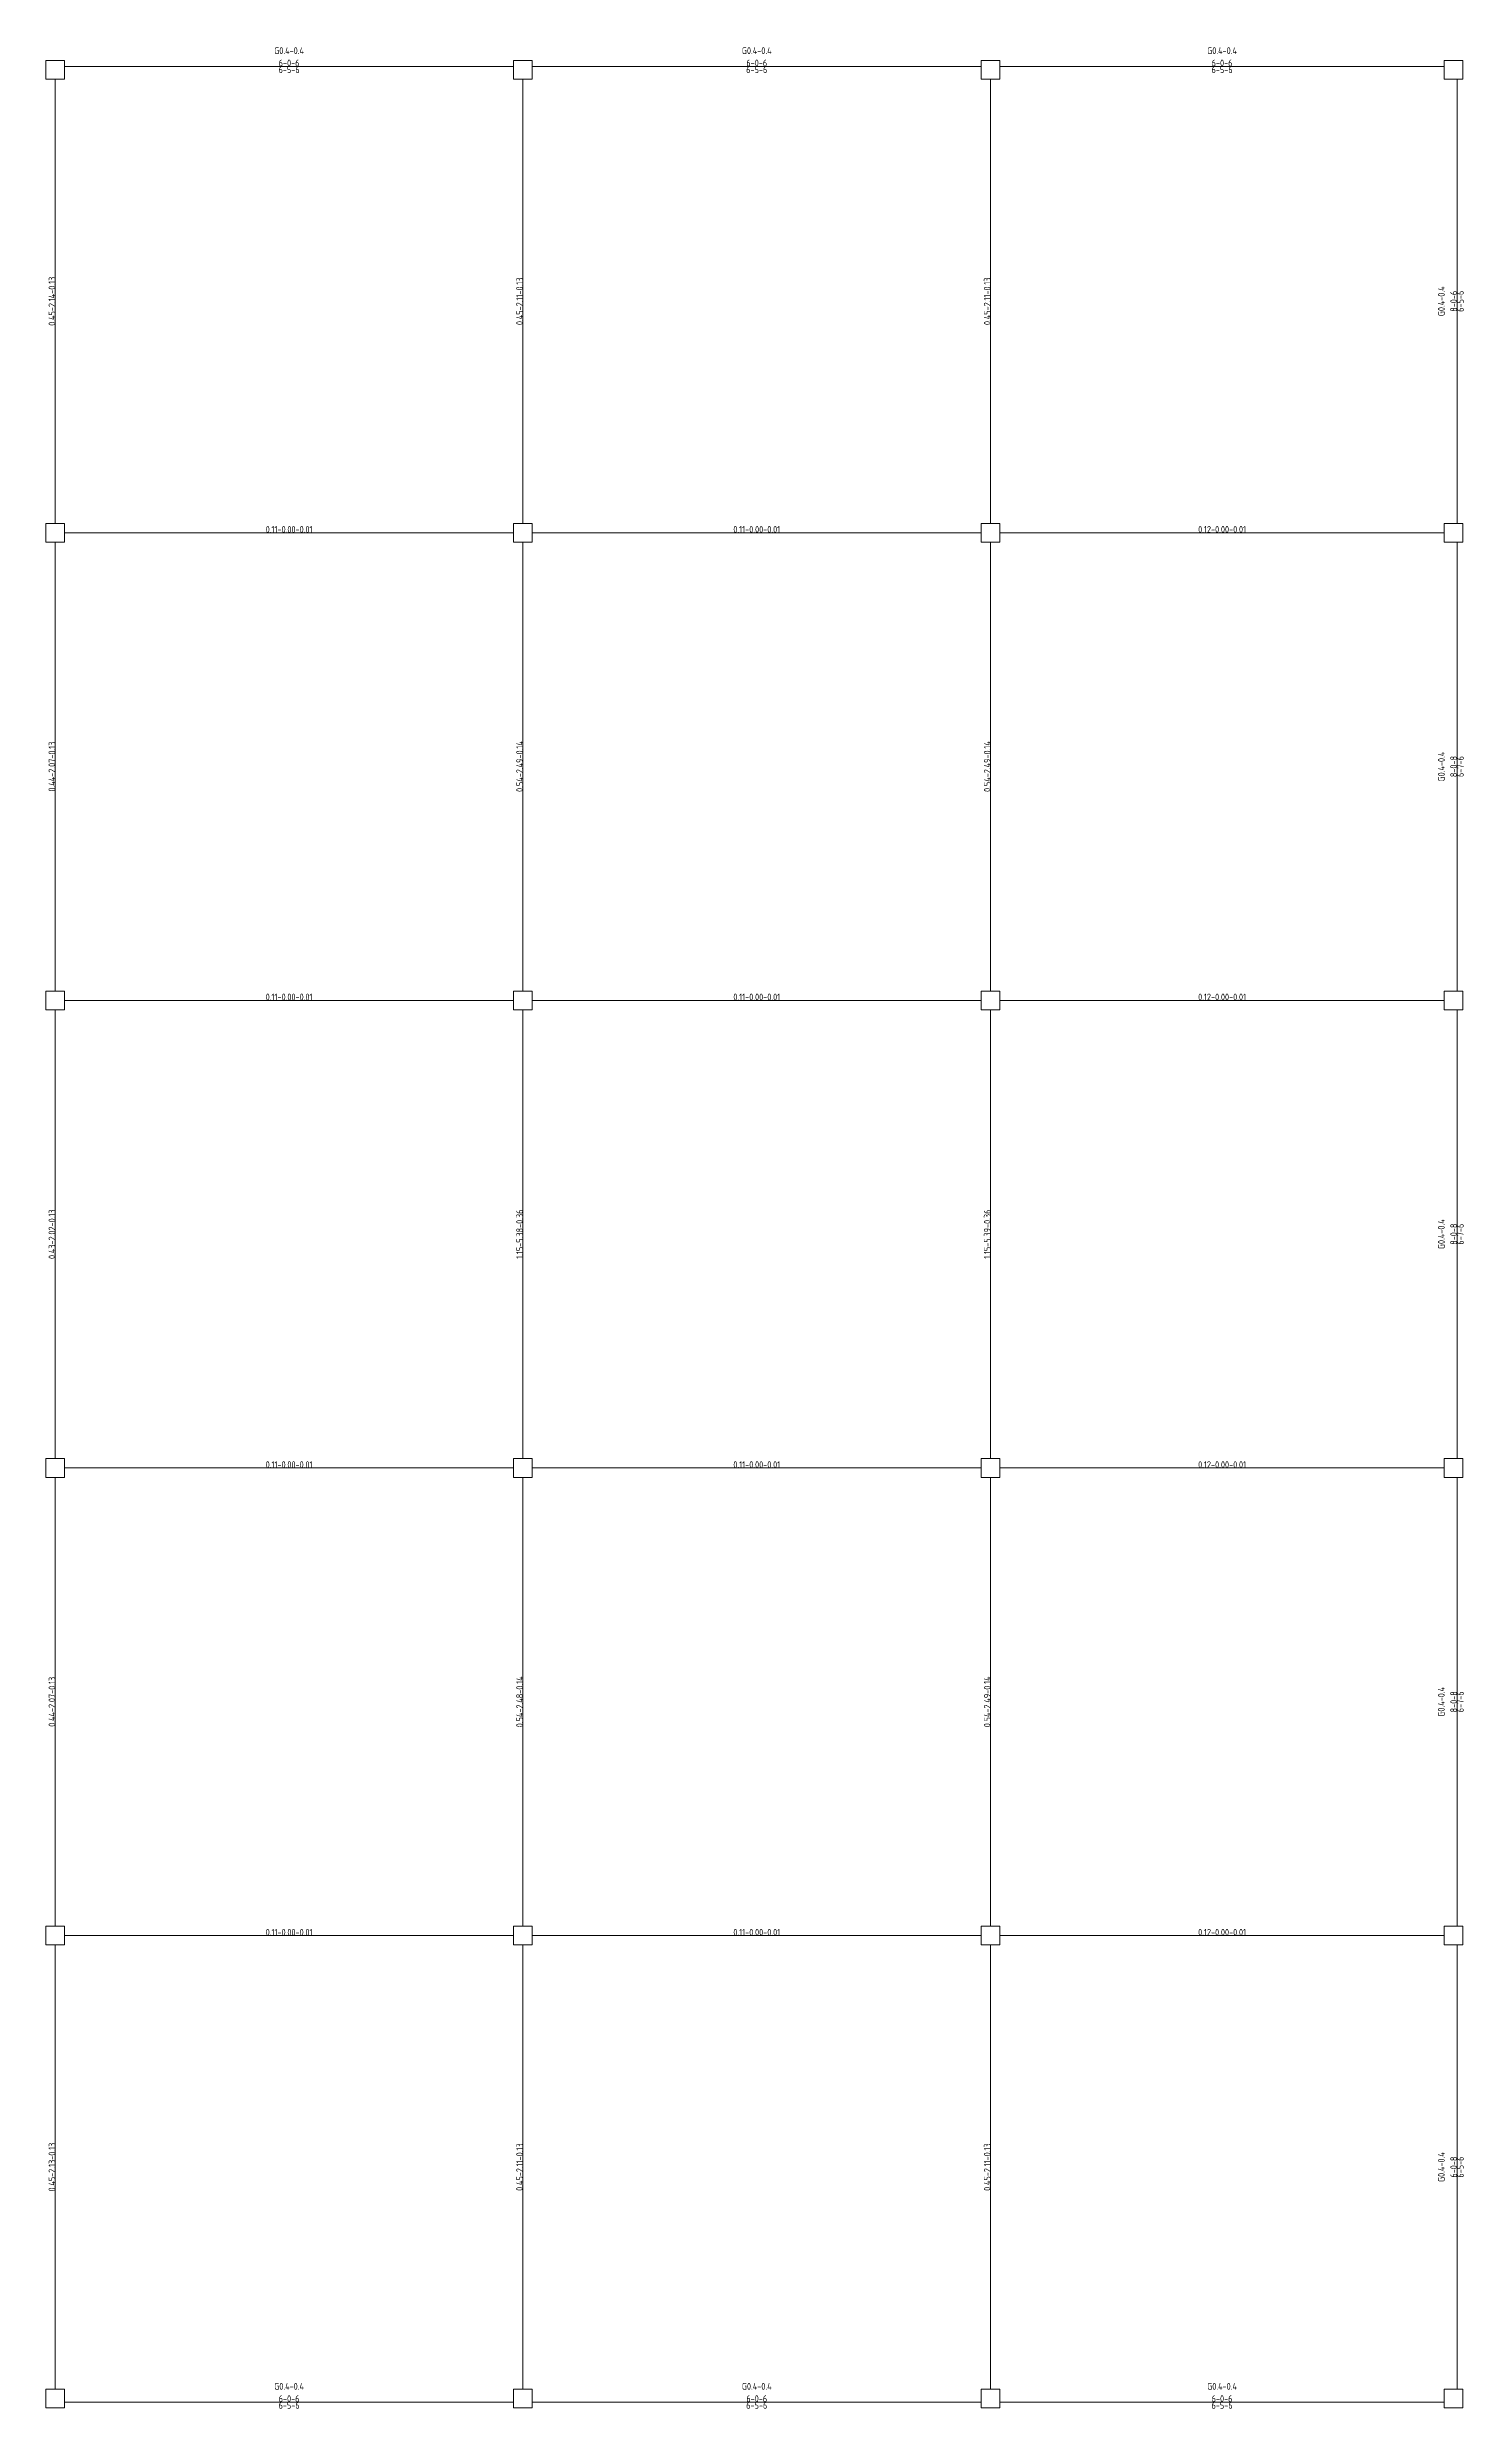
# Model space of a CAD drawing. Extents: x -2331248 to -1198620, y -977263 to -545844.
# Drawn here: x -1414340 to -1384050, y -911373 to -860872 of the extents above; entities that cross this region are included whole.
import ezdxf

# ---------------------------------------------------------------- set-up
doc = ezdxf.new("R2010")
doc.units = 0
doc.header["$LTSCALE"] = 1000
doc.header["$MEASUREMENT"] = 0
doc.layers.get('0').update_dxf_attribs({"linetype": 'CONTINUOUS'})
for name, color, linetype, lineweight in [('15100', 4, 'CONTINUOUS', 18), ('15101', 52, 'CONTINUOUS', 18), ('15220', 11, 'CONTINUOUS', 18)]:
    doc.layers.add(name, color=color, linetype=linetype, lineweight=lineweight)
doc.styles.add('PkpmHz', font='Pkpmeng', dxfattribs={"width": 0.7, "bigfont": 'hztxt'})

# ---------------------------------------------------------------- blocks, each defined once
blk = doc.blocks.new('A$C0456182A')
at = {"layer": '15100', "ltscale": 1000}
for p, q in [((30566, 50093), (40166, 50093)), ((40566, 50093), (50166, 50093)), ((50566, 50093), (60066, 50093)), ((60340, 40319), (60340, 49819)), ((60340, 30319), (60340, 39919)), ((60340, 20319), (60340, 29919)), ((60340, 10319), (60340, 19919)), ((60340, 419), (60340, 9919)), ((30566, 145), (40166, 145)), ((40566, 145), (50166, 145)), ((50566, 145), (60066, 145))]:
    blk.add_line(p, q, dxfattribs=at)
at = {"layer": '15100', "color": 4, "ltscale": 1000}
for p, q in [((30366, 40319), (30366, 49819)), ((40366, 40319), (40366, 49819)), ((50366, 40319), (50366, 49819)), ((30366, 30319), (30366, 39919)), ((30566, 40119), (40166, 40119)), ((40366, 30319), (40366, 39919)), ((40566, 40119), (50166, 40119)), ((50366, 30319), (50366, 39919)), ((50566, 40119), (60066, 40119)), ((30366, 20319), (30366, 29919)), ((30566, 30119), (40166, 30119)), ((40366, 20319), (40366, 29919)), ((40566, 30119), (50166, 30119)), ((50366, 20319), (50366, 29919)), ((50566, 30119), (60066, 30119)), ((30366, 10319), (30366, 19919)), ((30566, 20119), (40166, 20119)), ((40366, 10319), (40366, 19919)), ((40566, 20119), (50166, 20119)), ((50366, 10319), (50366, 19919)), ((50566, 20119), (60066, 20119)), ((30566, 10119), (40166, 10119)), ((40566, 10119), (50166, 10119)), ((50566, 10119), (60066, 10119)), ((30366, 419), (30366, 9919)), ((40366, 419), (40366, 9919)), ((50366, 419), (50366, 9919))]:
    blk.add_line(p, q, dxfattribs=at)
at = {"layer": '15101', "linetype": 'Continuous'}
for points in [[(30166, 49819), (30566, 49819), (30566, 50219), (30166, 50219)], [(40166, 49819), (40566, 49819), (40566, 50219), (40166, 50219)], [(50166, 49819), (50566, 49819), (50566, 50219), (50166, 50219)], [(60066, 49819), (60466, 49819), (60466, 50219), (60066, 50219)], [(30166, 39919), (30566, 39919), (30566, 40319), (30166, 40319)], [(40166, 39919), (40566, 39919), (40566, 40319), (40166, 40319)], [(50166, 39919), (50566, 39919), (50566, 40319), (50166, 40319)], [(60066, 39919), (60466, 39919), (60466, 40319), (60066, 40319)], [(30166, 29919), (30566, 29919), (30566, 30319), (30166, 30319)], [(40166, 29919), (40566, 29919), (40566, 30319), (40166, 30319)], [(50166, 29919), (50566, 29919), (50566, 30319), (50166, 30319)], [(60066, 29919), (60466, 29919), (60466, 30319), (60066, 30319)], [(30166, 19919), (30566, 19919), (30566, 20319), (30166, 20319)], [(40166, 19919), (40566, 19919), (40566, 20319), (40166, 20319)], [(50166, 19919), (50566, 19919), (50566, 20319), (50166, 20319)], [(60066, 19919), (60466, 19919), (60466, 20319), (60066, 20319)], [(30166, 9919), (30566, 9919), (30566, 10319), (30166, 10319)], [(40166, 9919), (40566, 9919), (40566, 10319), (40166, 10319)], [(50166, 9919), (50566, 9919), (50566, 10319), (50166, 10319)], [(60066, 9919), (60466, 9919), (60466, 10319), (60066, 10319)], [(30166, 19), (30566, 19), (30566, 419), (30166, 419)], [(40166, 19), (40566, 19), (40566, 419), (40166, 419)], [(50166, 19), (50566, 19), (50566, 419), (50166, 419)], [(60066, 19), (60466, 19), (60466, 419), (60066, 419)]]:
    blk.add_lwpolyline(points, close=True, dxfattribs=at)
at = {"layer": '15220', "char_height": 144, "line_spacing_factor": 1.1, "style": 'PkpmHz'}
for s, insert, attachment_point in [('{\\W0.91;\\C4;G0.4-0.4^J6-0-6^J}', (35366, 50093), 8), ('{\\W0.91;\\C4;G0.4-0.4^J6-0-6^J}', (45366, 50093), 8), ('{\\W0.91;\\C4;G0.4-0.4^J6-0-6^J}', (55316, 50093), 8), ('{\\W0.91;\\C4;6-5-6^J}', (35366, 50093), 2), ('{\\W0.91;\\C4;6-5-6^J}', (45366, 50093), 2), ('{\\W0.91;\\C4;6-5-6^J}', (55316, 50093), 2), ('{\\W0.91;\\C4;0.11-0.00-0.01^J}', (35366, 40119), 8), ('{\\W0.91;\\C4;0.11-0.00-0.01^J}', (45366, 40119), 8), ('{\\W0.91;\\C4;0.12-0.00-0.01^J}', (55316, 40119), 8), ('{\\W0.91;\\C4;0.11-0.00-0.01^J}', (35366, 30119), 8), ('{\\W0.91;\\C4;0.11-0.00-0.01^J}', (45366, 30119), 8), ('{\\W0.91;\\C4;0.12-0.00-0.01^J}', (55316, 30119), 8), ('{\\W0.91;\\C4;0.11-0.00-0.01^J}', (35366, 20119), 8), ('{\\W0.91;\\C4;0.11-0.00-0.01^J}', (45366, 20119), 8), ('{\\W0.91;\\C4;0.12-0.00-0.01^J}', (55316, 20119), 8), ('{\\W0.91;\\C4;0.11-0.00-0.01^J}', (35366, 10119), 8), ('{\\W0.91;\\C4;0.11-0.00-0.01^J}', (45366, 10119), 8), ('{\\W0.91;\\C4;0.12-0.00-0.01^J}', (55316, 10119), 8), ('{\\W0.91;\\C4;G0.4-0.4^J6-0-6^J}', (35366, 145), 8), ('{\\W0.91;\\C4;G0.4-0.4^J6-0-6^J}', (45366, 145), 8), ('{\\W0.91;\\C4;G0.4-0.4^J6-0-6^J}', (55316, 145), 8), ('{\\W0.91;\\C4;6-5-6^J}', (35366, 145), 2), ('{\\W0.91;\\C4;6-5-6^J}', (45366, 145), 2), ('{\\W0.91;\\C4;6-5-6^J}', (55316, 145), 2)]:
    blk.add_mtext(s, dxfattribs=dict(at, insert=insert, attachment_point=attachment_point))
at = {"layer": '15220', "color": 1, "char_height": 144, "attachment_point": 8, "rotation": 89.9997, "line_spacing_factor": 1.1, "style": 'PkpmHz'}
for s, insert in [('{\\W0.91;0.45-2.14-0.13^J}', (30366, 45069)), ('{\\W0.91;0.45-2.11-0.13^J}', (40366, 45069)), ('{\\W0.91;0.45-2.11-0.13^J}', (50366, 45069)), ('{\\W0.91;0.44-2.07-0.13^J}', (30366, 35119)), ('{\\W0.91;0.54-2.49-0.14^J}', (40366, 35119)), ('{\\W0.91;0.54-2.49-0.14^J}', (50366, 35119)), ('{\\W0.91;0.43-2.02-0.13^J}', (30366, 25119)), ('{\\W0.91;1.15-5.38-0.36^J}', (40366, 25119)), ('{\\W0.91;1.15-5.39-0.36^J}', (50366, 25119)), ('{\\W0.91;0.44-2.07-0.13^J}', (30366, 15119)), ('{\\W0.91;0.54-2.48-0.14^J}', (40366, 15119)), ('{\\W0.91;0.54-2.49-0.14^J}', (50366, 15119)), ('{\\W0.91;0.45-2.13-0.13^J}', (30366, 5169)), ('{\\W0.91;0.45-2.11-0.13^J}', (40366, 5169)), ('{\\W0.91;0.45-2.11-0.13^J}', (50366, 5169))]:
    blk.add_mtext(s, dxfattribs=dict(at, insert=insert))
at = {"layer": '15220', "char_height": 144, "rotation": 89.9997, "line_spacing_factor": 1.1, "style": 'PkpmHz'}
for s, insert, attachment_point in [('{\\W0.91;\\C4;G0.4-0.4^J8-0-6^J}', (60340, 45069), 8), ('{\\W0.91;\\C4;6-5-6^J}', (60340, 45069), 2), ('{\\W0.91;\\C4;G0.4-0.4^J8-0-8^J}', (60340, 35119), 8), ('{\\W0.91;\\C4;6-7-6^J}', (60340, 35119), 2), ('{\\W0.91;\\C4;G0.4-0.4^J8-0-8^J}', (60340, 25119), 8), ('{\\W0.91;\\C4;6-7-6^J}', (60340, 25119), 2), ('{\\W0.91;\\C4;G0.4-0.4^J8-0-8^J}', (60340, 15119), 8), ('{\\W0.91;\\C4;6-7-6^J}', (60340, 15119), 2), ('{\\W0.91;\\C4;G0.4-0.4^J6-0-8^J}', (60340, 5169), 8), ('{\\W0.91;\\C4;6-5-6^J}', (60340, 5169), 2)]:
    blk.add_mtext(s, dxfattribs=dict(at, insert=insert, attachment_point=attachment_point))

msp = doc.modelspace()

# ---------------------------------------------------------------- block references
msp.add_blockref('A$C0456182A', (-1444534, -911374))

doc.saveas('drawing.dxf')
